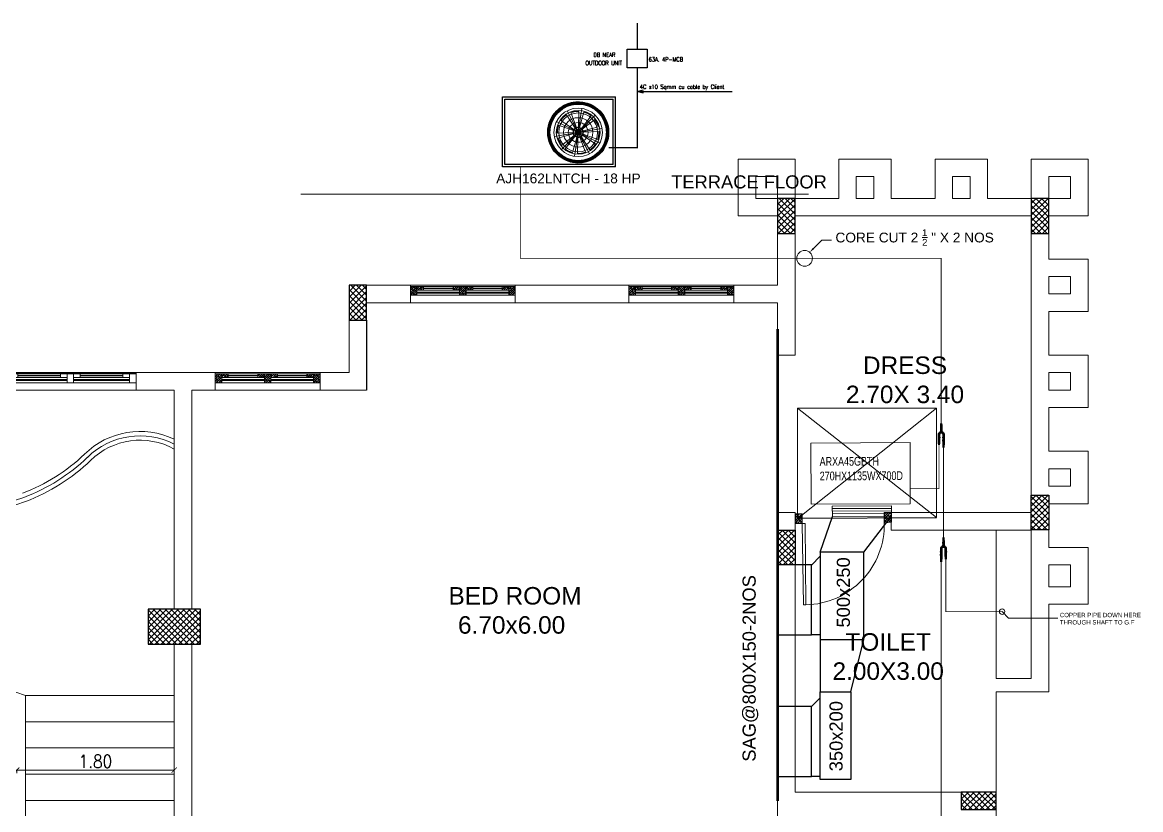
# Model space of a CAD drawing. Header units: centimetres. Extents: x -222850 to -5411, y 68875 to 74032.
# Drawn here: x -216209 to -214930, y 72383 to 73283 of the extents above; entities that cross this region are included whole.
import ezdxf

# ---------------------------------------------------------------- set-up
doc = ezdxf.new("R2010")
doc.units = ezdxf.units.CM
doc.header["$PDMODE"] = 34
for name, color, linetype in [('A TEXT FRAME', 253, 'Continuous'), ('AC', 6, 'Continuous'), ('AC1', 40, 'Continuous'), ('COLUMN', 6, 'Continuous'), ('General Details', 7, 'Continuous'), ('HAVC', 6, 'Continuous'), ('HVAC', 6, 'Continuous'), ('PDF_FRAME', 7, 'Continuous'), ('PDF_m thick', 7, 'Continuous'), ('t10', 7, 'Continuous'), ('VRF PIPING', 30, 'Continuous'), ('WALLL', 7, 'Continuous')]:
    doc.layers.add(name, color=color, linetype=linetype)
for name, color, linetype, lineweight in [('A_DIM', 150, 'Continuous', 9), ('FRAME', 31, 'Continuous', 25), ('hatchh', 251, 'Continuous', 9), ('LINE02', 8, 'Continuous', 0), ('m thick', 15, 'Continuous', 20), ('TXT BM NME', 102, 'Continuous', 13), ('wall face 1', 4, 'Continuous', 30), ('WINDOWSSS', 42, 'Continuous', 20)]:
    doc.layers.add(name, color=color, linetype=linetype, lineweight=lineweight)
doc.layers.add('PDF_DASH', color=7, linetype='Continuous', true_color=0x989898)
doc.layers.add('PDF_hatchh', color=7, linetype='Continuous', true_color=0x767676)
doc.styles.add('0672-x-Core Bldg A&B-Lvl-Typ$0$ROMANS', font='romans.shx', dxfattribs={"width": 0.85})
doc.styles.add('ARI', font='arial.ttf')
doc.styles.add('ARIEL', font='arial.ttf', dxfattribs={"height": 150})
doc.styles.add('BSL', font='romand.shx', dxfattribs={"width": 0.8})
doc.styles.add('Furn.', font='verdana.ttf')
doc.styles.add('MAPLE CM', font='swisscl.ttf', dxfattribs={"height": 20})
doc.styles.get("Standard").update_dxf_attribs({"font": 'arial.ttf'})
doc.dimstyles.new('A-AHAMED', dxfattribs={"dimscale": 50, "dimtxt": 0.3, "dimasz": 0.12, "dimexe": 0.015, "dimexo": 0.1, "dimgap": 0.05, "dimtad": 3, "dimlfac": 0.01, "dimrnd": 0.005, "dimzin": 1, "dimdsep": 46, "dimtxsty": '0672-x-Core Bldg A&B-Lvl-Typ$0$ROMANS', "dimblk": 'ARCHTICK', "dimcen": 0.5, "dimclrd": 8, "dimclre": 8, "dimclrt": 3, "dimadec": 0, "dimazin": 0, "dimtfac": 0.72, "dimtix": 1, "dimtofl": 0, "dimtmove": 1, "dimatfit": 3, "dimldrblk": 'DOTBLANK', "dimfxl": 1, "dimfxlon": 1, "dimtolj": 1, "dimtzin": 15, "dimlwd": 5, "dimlwe": 5, "dimarcsym": 0})
doc.dimstyles.new('Furn. Dim', dxfattribs={"dimtxt": 4, "dimasz": 2, "dimexe": 1, "dimexo": 1, "dimgap": 1, "dimtad": 0, "dimdec": 1, "dimzin": 0, "dimdsep": 46, "dimlunit": 4, "dimtxsty": 'Furn.', "dimblk": 'ARCHTICK', "dimcen": 0.09375, "dimdle": 1, "dimclrd": 252, "dimclre": 8, "dimclrt": 5, "dimadec": 4, "dimazin": 0, "dimtfac": 1, "dimtdec": 1, "dimtofl": 0, "dimtmove": 1, "dimatfit": 3, "dimldrblk": 'OPEN30', "dimfxl": 0.1875, "dimtolj": 1, "dimtzin": 0, "dimlwd": -1, "dimlwe": -1, "dimarcsym": 0})

# ---------------------------------------------------------------- blocks, each defined once
blk = doc.blocks.new('window 120')
at = {"layer": 'hatchh', "linetype": 'ByBlock', "lineweight": 5}
h = blk.add_hatch(dxfattribs=at)
h.set_pattern_fill('ANSI38', color=256, scale=0.15, angle=270, style=0)
h.set_pattern_definition([(315, (1141.550529, 856.235317), (0.01325825215, 0.01325825215), []), (45, (1141.550529, 856.235317), (0.01325825215, 0.03977475644), [0.046875, -0.028125])])
h.paths.add_polyline_path([(1149.778, 71.298), (1149.778, 71.398), (1149.703, 71.398), (1149.703, 71.358), (1149.703, 71.298)])
h.paths.add_polyline_path([(1149.703, 71.358), (1149.703, 71.398), (1149.628, 71.398), (1149.628, 71.358)])
h.paths.add_polyline_path([(1148.653, 71.298), (1148.653, 71.398), (1148.578, 71.398), (1148.578, 71.298)])
h.paths.add_polyline_path([(1148.728, 71.358), (1148.728, 71.398), (1148.653, 71.398), (1148.653, 71.358)])
h = blk.add_hatch(dxfattribs=at)
h.set_pattern_fill('ANSI38', color=256, scale=0.15, angle=270, style=0)
h.set_pattern_definition([(315, (1669.323571, 90.203803), (0.01325825215, 0.01325825215), []), (45, (1669.323571, 90.203803), (0.01325825215, 0.03977475644), [0.046875, -0.028125])])
h.paths.add_polyline_path([(1149.14, 71.358), (1149.14, 71.398), (1149.065, 71.398), (1149.065, 71.358)])
h = blk.add_hatch(dxfattribs=at)
h.set_pattern_fill('ANSI38', color=256, scale=0.15, angle=270, style=0)
h.set_pattern_definition([(315, (366.332547, 44.985551), (0.01325825215, 0.01325825215), []), (45, (366.332547, 44.985551), (0.01325825215, 0.03977475644), [0.046875, -0.028125])])
h.paths.add_polyline_path([(1149.215, 71.398), (1149.14, 71.398), (1149.14, 71.358), (1149.14, 71.298), (1149.215, 71.298)])
h = blk.add_hatch(dxfattribs=at)
h.set_pattern_fill('ANSI38', color=256, scale=0.15, angle=270, style=0)
h.set_pattern_definition([(315, (1669.804821, 90.203803), (0.01325825215, 0.01325825215), []), (45, (1669.804821, 90.203803), (0.01325825215, 0.03977475644), [0.046875, -0.028125])])
h.paths.add_polyline_path([(1149.29, 71.358), (1149.29, 71.398), (1149.215, 71.398), (1149.215, 71.358)])
at = {"layer": 'FRAME', "linetype": 'ByBlock', "lineweight": 5}
for points in [[(1148.578, 71.398), (1148.578, 71.298), (1148.653, 71.298), (1148.653, 71.398), (1148.578, 71.398)], [(1149.14, 71.398), (1149.14, 71.298), (1149.215, 71.298), (1149.215, 71.398), (1149.14, 71.398)], [(1149.703, 71.398), (1149.703, 71.298), (1149.778, 71.298), (1149.778, 71.398), (1149.703, 71.398)]]:
    blk.add_lwpolyline(points, dxfattribs=at)
for points in [[(1148.728, 71.358), (1148.653, 71.358), (1148.653, 71.398), (1148.728, 71.398)], [(1149.14, 71.358), (1149.065, 71.358), (1149.065, 71.398), (1149.14, 71.398)], [(1149.29, 71.358), (1149.215, 71.358), (1149.215, 71.398), (1149.29, 71.398)], [(1149.703, 71.358), (1149.628, 71.358), (1149.628, 71.398), (1149.703, 71.398)]]:
    blk.add_lwpolyline(points, close=True, dxfattribs=at)
at = {"layer": 'm thick', "linetype": 'ByBlock', "lineweight": 5, "ltscale": 2}
for p, q in [((1149.778, 71.413), (1148.578, 71.413)), ((1148.578, 71.413), (1148.578, 71.213)), ((1149.778, 71.413), (1149.778, 71.213)), ((1149.14, 71.298), (1148.653, 71.298)), ((1149.703, 71.298), (1149.215, 71.298)), ((1148.578, 71.213), (1149.778, 71.213))]:
    blk.add_line(p, q, dxfattribs=at)
at = {"layer": 'WINDOWSSS', "linetype": 'ByBlock', "lineweight": 5}
for p, q in [((1149.065, 71.398), (1148.728, 71.398)), ((1149.065, 71.38), (1148.728, 71.38)), ((1149.065, 71.375), (1148.728, 71.375)), ((1149.065, 71.358), (1148.728, 71.358)), ((1149.628, 71.398), (1149.29, 71.398)), ((1149.628, 71.38), (1149.29, 71.38)), ((1149.628, 71.375), (1149.29, 71.375)), ((1149.628, 71.358), (1149.29, 71.358)), ((1149.14, 71.334), (1148.653, 71.334)), ((1149.14, 71.322), (1148.653, 71.322)), ((1149.703, 71.334), (1149.215, 71.334)), ((1149.703, 71.322), (1149.215, 71.322))]:
    blk.add_line(p, q, dxfattribs=at)
blk = doc.blocks.new('_ArchTick')
at = {"color": 0, "linetype": 'ByBlock', "const_width": 0.15}
blk.add_lwpolyline([(-0.5, -0.5), (0.5, 0.5)], dxfattribs=at)
blk = doc.blocks.new('*D11')
at = {"layer": 'A TEXT FRAME', "color": 8, "linetype": 'ByBlock', "lineweight": 5, "transparency": 16777216}
for p, q in [((-216215.3, 72424.4), (-216215.3, 72428.5)), ((-216215.3, 72427.7), (-216035.2, 72427.7)), ((-216035.2, 72424.4), (-216035.2, 72428.5))]:
    blk.add_line(p, q, dxfattribs=at)
at = {"layer": 'Defpoints', "color": 0, "linetype": 'ByBlock', "transparency": 16777216}
for p in [(-216215.3, 72419.4), (-216035.2, 72427.7), (-216035.2, 72419.4)]:
    blk.add_point(p, dxfattribs=at)
at = {"layer": 'A TEXT FRAME', "color": 8, "linetype": 'ByBlock', "lineweight": 5, "transparency": 16777216, "xscale": 6, "yscale": 6, "zscale": 6, "rotation": 180}
blk.add_blockref('_ArchTick', (-216215.3, 72427.7), dxfattribs=at)
at = {"layer": 'A TEXT FRAME', "color": 8, "linetype": 'ByBlock', "lineweight": 5, "transparency": 16777216, "xscale": 6, "yscale": 6, "zscale": 6}
blk.add_blockref('_ArchTick', (-216035.2, 72427.7), dxfattribs=at)
at = {"layer": 'A TEXT FRAME', "color": 3, "linetype": 'ByBlock', "transparency": 16777216, "insert": (-216125.3, 72437.7), "char_height": 15, "attachment_point": 5, "style": '0672-x-Core Bldg A&B-Lvl-Typ$0$ROMANS'}
blk.add_mtext('\\A1;1.80', dxfattribs=at)
blk = doc.blocks.new('_DotBlank')
at = {"color": 0, "linetype": 'ByBlock', "lineweight": -2}
blk.add_line((-0.5, 0), (-1, 0), dxfattribs=at)
blk.add_circle((0, 0), 0.5, dxfattribs=at)
blk = doc.blocks.new('rgergt')
at = {"layer": 'FRAME', "linetype": 'ByBlock', "lineweight": 5}
for points in [[(407947.7, 110897.1), (407947.7, 110907.1), (407955.2, 110907.1), (407955.2, 110897.1), (407947.7, 110897.1)], [(408018.9, 110897.1), (408018.9, 110907.1), (408026.4, 110907.1), (408026.4, 110897.1), (408018.9, 110897.1)], [(408090.2, 110897.1), (408090.2, 110907.1), (408097.7, 110907.1), (408097.7, 110897.1), (408090.2, 110897.1)]]:
    blk.add_lwpolyline(points, dxfattribs=at)
for points in [[(407962.7, 110901.1), (407955.2, 110901.1), (407955.2, 110897.1), (407962.7, 110897.1)], [(408018.9, 110901.1), (408011.4, 110901.1), (408011.4, 110897.1), (408018.9, 110897.1)], [(408033.9, 110901.1), (408026.4, 110901.1), (408026.4, 110897.1), (408033.9, 110897.1)], [(408090.2, 110901.1), (408082.7, 110901.1), (408082.7, 110897.1), (408090.2, 110897.1)]]:
    blk.add_lwpolyline(points, close=True, dxfattribs=at)
at = {"layer": 'm thick', "linetype": 'ByBlock', "lineweight": 5, "ltscale": 2}
for p, q in [((407947.7, 110915.6), (408097.7, 110915.6)), ((407947.7, 110895.6), (407947.7, 110915.6)), ((408097.7, 110895.6), (408097.7, 110915.6)), ((408018.9, 110907.1), (407955.2, 110907.1)), ((408090.2, 110907.1), (408026.4, 110907.1)), ((408097.7, 110895.6), (407947.7, 110895.6))]:
    blk.add_line(p, q, dxfattribs=at)
at = {"layer": 'WINDOWSSS', "linetype": 'ByBlock', "lineweight": 5}
for p, q in [((408018.9, 110904.7), (407955.2, 110904.7)), ((408018.9, 110903.5), (407955.2, 110903.5)), ((408011.4, 110901.1), (407962.7, 110901.1)), ((408011.4, 110899.3), (407962.7, 110899.3)), ((408011.4, 110898.8), (407962.7, 110898.8)), ((408090.2, 110904.7), (408026.4, 110904.7)), ((408090.2, 110903.5), (408026.4, 110903.5)), ((408082.7, 110901.1), (408033.9, 110901.1)), ((408082.7, 110899.3), (408033.9, 110899.3)), ((408082.7, 110898.8), (408033.9, 110898.8)), ((408011.4, 110897.1), (407962.7, 110897.1)), ((408082.7, 110897.1), (408018.9, 110897.1))]:
    blk.add_line(p, q, dxfattribs=at)
blk = doc.blocks.new('R4E')
at = {"layer": 'PDF_DASH', "linetype": 'ByBlock', "lineweight": 0}
blk.add_arc((0.7, -83.4), 83.4, 358.6053, 88.6669, dxfattribs=at)
at = {"layer": 'PDF_FRAME', "color": 252, "linetype": 'ByBlock', "lineweight": 0, "true_color": 0x989898}
for points in [[(-1.3, -84.7), (-1.3, -94.7), (-8.6, -94.7), (-8.6, -84.7)], [(91.4, -86.1), (91.4, -96), (84.1, -96), (84.1, -85.4)]]:
    blk.add_lwpolyline(points, close=True, dxfattribs=at)
at = {"layer": 'PDF_hatchh', "linetype": 'ByBlock', "lineweight": 0}
for points in [[(-8.6, -84.7), (-1.3, -92.7)], [(-6, -87.4), (-8.6, -90), (-4, -94.7)], [(-8.6, -87.4), (-1.3, -94.7)], [(-7.3, -91.4), (-8.6, -92.7), (-6.6, -94.7)], [(-7.9, -86.7), (-6, -84.7), (-1.3, -90)], [(-3.3, -90), (-6.6, -93.3)], [(-2, -86.1), (-5.3, -89.4)], [(-4, -85.4), (-3.3, -84.7), (-1.3, -87.4)], [(-1.3, -90.7), (-2.6, -92)], [(-1.3, -88.1), (-1.3, -88.1)], [(84.1, -86.1), (91.4, -93.3)], [(86.7, -88.7), (84.1, -91.4), (88.1, -96)], [(84.1, -88.7), (90.7, -96)], [(85.4, -92.7), (84.1, -94), (85.4, -96)], [(86.7, -85.4), (84.7, -88.1)], [(86.1, -85.4), (91.4, -90.7)], [(89.4, -91.4), (86.1, -94.7)], [(90.7, -87.4), (87.4, -90.7)], [(88.7, -86.1), (91.4, -88.1)], [(89.4, -86.1), (88.7, -86.7)], [(91.4, -92), (90, -93.3)], [(-4.6, -94), (-5.3, -94.7)], [(-1.3, -93.3), (-2.6, -94.7)], [(88.1, -95.3), (87.4, -96)], [(91.4, -94.7), (90, -96)]]:
    blk.add_lwpolyline(points, dxfattribs=at)
at = {"layer": 'PDF_m thick', "linetype": 'ByBlock', "lineweight": 0}
blk.add_lwpolyline([(0, 0), (-1.3, -84.7), (2, -84.7), (2.6, 0)], close=True, dxfattribs=at)
blk = doc.blocks.new('3tr m')
at = {"layer": 'TXT BM NME', "color": 8, "linetype": 'ByBlock'}
for points in [[(159, -125.3), (159, 0), (0, 0), (0, -125.9)], [(0, 0), (159, -125.3)], [(0.5, -125.9), (159, 0)]]:
    blk.add_lwpolyline(points, dxfattribs=at)
blk = doc.blocks.new('3tr m n')
at = {"layer": 'A TEXT FRAME', "color": 8, "linetype": 'ByBlock'}
blk.add_lwpolyline([(-158.5, -0.6), (0, 0)], dxfattribs=at)
at = {"layer": 'TXT BM NME', "color": 8, "linetype": 'ByBlock'}
blk.add_blockref('3tr m', (-159, 125.3), dxfattribs=at)
blk = doc.blocks.new('A$C3244647B')
h = blk.add_hatch()
h.set_pattern_fill('ANSI31', color=42, scale=10, angle=-180)
h.set_pattern_definition([(225, (679284.0131, 356527.7619), (0.8838834765, -0.8838834765), [])])
edge = h.paths.add_edge_path()
edge.add_arc((-458, -6), 348, -180, 180)
edge = h.paths.add_edge_path(flags=17)
edge.add_arc((-458, -6), 324, -180, 180)
at = {"lineweight": 13}
h = blk.add_hatch(color=8, dxfattribs=at)
edge = h.paths.add_edge_path()
edge.add_arc((-458, -6), 35.6, -270, 90, ccw=False)
at = {"ltscale": 25}
blk.add_hatch(color=244, dxfattribs=at).paths.add_polyline_path([(-458, -15, -1), (-458, 2, -1)])
at = {"color": 42}
for p, q in [((-1322, -400), (-1322, 400)), ((-1322, 400), (-33, 400)), ((-33, -400), (-33, 400)), ((-1298, -375), (-1298, 375)), ((-1298, 375), (-58, 375)), ((-58, -375), (-58, 375)), ((-58, -375), (-1298, -375)), ((-33, -400), (-1322, -400))]:
    blk.add_line(p, q, dxfattribs=at)
at = {"color": 42, "lineweight": 9}
for p, q in [((-418, 268), (-499, -280)), ((-453, 29), (-418, 268)), ((-265, 191), (-652, -204)), ((-586, 239), (-330, -251)), ((-475, 25), (-586, 239)), ((-433, 19), (-265, 191)), ((-185, 40), (-731, -52)), ((-706, 117), (-211, -129)), ((-423, 0), (-185, 40)), ((-731, -52), (-467, -8)), ((-652, -204), (-483, -32)), ((-499, -280), (-464, -41)), ((-330, -251), (-442, -38))]:
    blk.add_line(p, q, dxfattribs=at)
at = {"color": 8, "lineweight": 13}
for p, q in [((-491, 43), (-592, 194)), ((-479, 49), (-541, 220)), ((-456, 53), (-449, 234)), ((-442, 51), (-393, 225)), ((-422, 40), (-310, 183)), ((-412, 30), (-269, 142)), ((-514, 14), (-684, 77)), ((-507, 27), (-658, 128)), ((-508, 10), (-515, 12)), ((-509, 9), (-515, 11)), ((-508, 11), (-514, 13)), ((-501, 24), (-507, 28)), ((-500, 25), (-506, 29)), ((-501, 25), (-506, 28)), ((-490, 36), (-494, 41)), ((-489, 36), (-493, 42)), ((-489, 37), (-492, 42)), ((-475, 44), (-477, 50)), ((-475, 44), (-477, 50)), ((-474, 44), (-476, 50)), ((-459, 46), (-459, 53)), ((-458, 46), (-458, 53)), ((-457, 46), (-457, 53)), ((-443, 44), (-441, 50)), ((-442, 44), (-440, 50)), ((-441, 44), (-439, 50)), ((-428, 37), (-424, 42)), ((-427, 36), (-424, 42)), ((-427, 36), (-423, 41)), ((-416, 25), (-411, 29)), ((-416, 25), (-411, 28)), ((-415, 24), (-410, 28)), ((-409, 11), (-402, 13)), ((-408, 10), (-402, 12)), ((-408, 9), (-402, 11)), ((-402, 10), (-227, 59)), ((-399, -4), (-218, 3)), ((-517, -8), (-699, -15)), ((-515, -22), (-690, -72)), ((-505, -43), (-648, -155)), ((-495, -53), (-607, -195)), ((-474, -63), (-524, -238)), ((-511, -5), (-517, -5)), ((-511, -6), (-517, -6)), ((-511, -7), (-517, -7)), ((-509, -22), (-515, -24)), ((-508, -23), (-515, -24)), ((-508, -23), (-514, -25)), ((-501, -36), (-507, -40)), ((-501, -37), (-506, -41)), ((-500, -38), (-506, -42)), ((-490, -48), (-494, -53)), ((-489, -49), (-493, -54)), ((-489, -49), (-492, -55)), ((-475, -56), (-477, -62)), ((-475, -56), (-477, -62)), ((-474, -57), (-476, -63)), ((-461, -65), (-467, -247)), ((-459, -59), (-459, -65)), ((-458, -59), (-458, -65)), ((-457, -59), (-457, -65)), ((-443, -57), (-441, -63)), ((-442, -56), (-440, -62)), ((-441, -56), (-439, -62)), ((-438, -62), (-375, -232)), ((-428, -49), (-424, -55)), ((-427, -48), (-423, -53)), ((-427, -49), (-424, -54)), ((-425, -55), (-324, -206)), ((-416, -37), (-411, -41)), ((-416, -38), (-411, -42)), ((-415, -36), (-410, -40)), ((-409, -23), (-402, -25)), ((-409, -39), (-258, -140)), ((-408, -22), (-402, -24)), ((-408, -23), (-402, -24)), ((-406, -5), (-399, -5)), ((-406, -6), (-399, -6)), ((-406, -7), (-399, -7)), ((-403, -27), (-232, -89))]:
    blk.add_line(p, q, dxfattribs=at)
at = {"color": 42}
for radius in [348, 324]:
    blk.add_circle((-458, -6), radius, dxfattribs=at)
at = {"color": 42, "lineweight": 9}
for radius in [277, 250, 222, 168, 113, 35.6]:
    blk.add_circle((-458, -6), radius, dxfattribs=at)
at = {"color": 8, "lineweight": 13}
blk.add_circle((-458, -6), 52.7, dxfattribs=at)
at = {"color": 8}
for centre, start, end in [((-457, -8), 123.8514, 145.9422), ((-458, -9), 87.8514, 109.9422), ((-460, -8), 51.8514, 73.9422), ((-461, -7), 15.8514, 37.9422), ((-456, -7), 159.8514, 181.9422), ((-461, -5), 339.8514, 1.9422), ((-456, -5), 195.8514, 217.9422), ((-457, -4), 231.8514, 253.9422), ((-458, -4), 267.8514, 289.9422), ((-460, -4), 303.8514, 325.9422)]:
    blk.add_arc(centre, 243, start, end, dxfattribs=at)
at = {"color": 8, "lineweight": 13}
for start, end in [(159.8401, 182.1599), (123.8401, 146.1599), (141.8401, 146.1599), (123.8401, 128.1599), (87.8401, 110.1599), (105.8401, 110.1599), (87.8401, 92.1599), (69.8401, 74.1599), (51.8401, 74.1599), (51.8401, 56.1599), (33.8401, 38.1599), (15.8401, 38.1599), (15.8401, 20.1599), (195.8401, 200.1599), (195.8401, 218.1599), (213.8401, 218.1599), (231.8401, 236.1599), (231.8401, 254.1599), (249.8401, 254.1599), (267.8401, 290.1599), (267.8401, 272.1599), (285.8401, 290.1599), (303.8401, 326.1599), (303.8401, 308.1599), (321.8401, 326.1599), (339.8401, 2.1599), (339.8401, 344.1599), (357.8401, 2.1599)]:
    blk.add_arc((-458, -6), 59.1, start, end, dxfattribs=at)
blk = doc.blocks.new('A$C72F541FB')
at = {"layer": 'AC', "color": 7, "style": 'BSL', "width": 0.8}
blk.add_text('4C x10 Sqmm cu cable by Client', height=42.52, dxfattribs=at).set_placement((-631, 144))
blk = doc.blocks.new('45')
at = {"color": 42}
for p, q in [((5375.299, -1589.861), (5375.333, -1589.861)), ((5375.299, -1589.861), (5375.333, -1589.861)), ((5375.299, -1589.876), (5375.333, -1589.876)), ((5375.333, -1589.861), (5375.337, -1589.86)), ((5375.333, -1589.876), (5375.333, -1589.861)), ((5375.337, -1589.878), (5375.333, -1589.876)), ((5375.337, -1589.86), (5375.348, -1589.86)), ((5375.337, -1589.878), (5375.337, -1589.86)), ((5375.348, -1589.878), (5375.348, -1589.86)), ((5375.348, -1589.861), (5375.375, -1589.861)), ((5375.348, -1589.861), (5375.375, -1589.861)), ((5375.348, -1589.876), (5375.375, -1589.876)), ((5375.375, -1589.86), (5375.394, -1589.86)), ((5375.375, -1589.878), (5375.375, -1589.86)), ((5375.375, -1589.876), (5375.375, -1589.861)), ((5375.394, -1589.878), (5375.394, -1589.86)), ((5375.394, -1589.86), (5375.398, -1589.861)), ((5375.398, -1589.876), (5375.394, -1589.878)), ((5375.398, -1589.861), (5375.421, -1589.861)), ((5375.398, -1589.861), (5375.421, -1589.861)), ((5375.398, -1589.876), (5375.398, -1589.861)), ((5375.398, -1589.876), (5375.421, -1589.876)), ((5375.421, -1589.876), (5375.421, -1589.861)), ((5375.425, -1589.862), (5375.421, -1589.861)), ((5375.421, -1589.876), (5375.425, -1589.875)), ((5375.425, -1589.862), (5375.447, -1589.862)), ((5375.425, -1589.875), (5375.425, -1589.862)), ((5375.425, -1589.875), (5375.447, -1589.875)), ((5375.447, -1589.875), (5375.447, -1589.862)), ((5375.451, -1589.863), (5375.447, -1589.862)), ((5375.447, -1589.875), (5375.451, -1589.874)), ((5375.451, -1589.863), (5375.468, -1589.863)), ((5375.451, -1589.874), (5375.451, -1589.863)), ((5375.451, -1589.874), (5375.468, -1589.874)), ((5375.468, -1589.874), (5375.468, -1589.863)), ((5375.472, -1589.865), (5375.468, -1589.863)), ((5375.468, -1589.874), (5375.472, -1589.872)), ((5375.472, -1589.865), (5375.485, -1589.865)), ((5375.472, -1589.872), (5375.472, -1589.865)), ((5375.472, -1589.872), (5375.472, -1589.865)), ((5375.472, -1589.872), (5375.485, -1589.872)), ((5375.485, -1589.872), (5375.485, -1589.865)), ((5375.152, -1589.896), (5375.139, -1589.896)), ((5375.139, -1589.896), (5375.139, -1589.906)), ((5375.152, -1589.906), (5375.139, -1589.906)), ((5375.157, -1589.895), (5375.152, -1589.896)), ((5375.152, -1589.896), (5375.152, -1589.906)), ((5375.152, -1589.906), (5375.157, -1589.908)), ((5375.175, -1589.895), (5375.157, -1589.895)), ((5375.157, -1589.895), (5375.157, -1589.908)), ((5375.175, -1589.908), (5375.157, -1589.908)), ((5375.179, -1589.894), (5375.175, -1589.895)), ((5375.175, -1589.895), (5375.175, -1589.908)), ((5375.175, -1589.908), (5375.179, -1589.909)), ((5375.198, -1589.894), (5375.179, -1589.894)), ((5375.179, -1589.894), (5375.179, -1589.909)), ((5375.198, -1589.909), (5375.179, -1589.909)), ((5375.198, -1589.909), (5375.179, -1589.909)), ((5375.198, -1589.894), (5375.202, -1589.892)), ((5375.198, -1589.894), (5375.198, -1589.909)), ((5375.198, -1589.894), (5375.198, -1589.909)), ((5375.202, -1589.91), (5375.198, -1589.909)), ((5375.223, -1589.892), (5375.202, -1589.892)), ((5375.202, -1589.892), (5375.202, -1589.91)), ((5375.223, -1589.91), (5375.202, -1589.91)), ((5375.223, -1589.91), (5375.223, -1589.892)), ((5375.223, -1589.894), (5375.241, -1589.894)), ((5375.223, -1589.894), (5375.241, -1589.894)), ((5375.223, -1589.909), (5375.241, -1589.909)), ((5375.241, -1589.892), (5375.259, -1589.892)), ((5375.241, -1589.91), (5375.241, -1589.892)), ((5375.241, -1589.91), (5375.26, -1589.91)), ((5375.273, -1589.9), (5375.259, -1589.892)), ((5375.26, -1589.91), (5375.273, -1589.902)), ((5375.333, -1589.926), (5375.299, -1589.926)), ((5375.333, -1589.941), (5375.299, -1589.941)), ((5375.333, -1589.926), (5375.337, -1589.924)), ((5375.333, -1589.941), (5375.333, -1589.926)), ((5375.337, -1589.943), (5375.333, -1589.941)), ((5375.337, -1589.878), (5375.348, -1589.878)), ((5375.337, -1589.924), (5375.348, -1589.924)), ((5375.337, -1589.943), (5375.337, -1589.924)), ((5375.337, -1589.943), (5375.348, -1589.943)), ((5375.348, -1589.943), (5375.348, -1589.924)), ((5375.348, -1589.941), (5375.348, -1589.926)), ((5375.348, -1589.926), (5375.384, -1589.926)), ((5375.348, -1589.941), (5375.384, -1589.941)), ((5375.375, -1589.878), (5375.394, -1589.878)), ((5375.384, -1589.941), (5375.384, -1589.926)), ((5375.388, -1589.927), (5375.384, -1589.926)), ((5375.384, -1589.941), (5375.388, -1589.94)), ((5375.388, -1589.927), (5375.41, -1589.927)), ((5375.388, -1589.94), (5375.388, -1589.927)), ((5375.388, -1589.94), (5375.41, -1589.94)), ((5375.41, -1589.94), (5375.41, -1589.927)), ((5375.414, -1589.928), (5375.41, -1589.927)), ((5375.41, -1589.94), (5375.414, -1589.939)), ((5375.414, -1589.928), (5375.43, -1589.928)), ((5375.414, -1589.939), (5375.414, -1589.928)), ((5375.414, -1589.939), (5375.43, -1589.939)), ((5375.43, -1589.939), (5375.43, -1589.928)), ((5375.434, -1589.93), (5375.43, -1589.928)), ((5375.43, -1589.939), (5375.434, -1589.937)), ((5375.434, -1589.93), (5375.447, -1589.93)), ((5375.434, -1589.937), (5375.434, -1589.93)), ((5375.434, -1589.937), (5375.434, -1589.93)), ((5375.434, -1589.937), (5375.447, -1589.937)), ((5375.447, -1589.937), (5375.447, -1589.93))]:
    blk.add_line(p, q, dxfattribs=at)
for centre, radius, start, end in [((5375.299, -1589.901), 0.0402, 90, 167.3561), ((5375.299, -1589.901), 0.0247, 90, 270), ((5375.299, -1589.901), 0.0402, 193.2836, 270), ((5375.272, -1589.901), 0.00162, 302.7005, 58.7276)]:
    blk.add_arc(centre, radius, start, end, dxfattribs=at)
blk = doc.blocks.new('A$C49C76B04')
at = {"layer": 'wall face 1', "color": 7, "xscale": 100, "yscale": 100, "zscale": 100, "rotation": 180}
blk.add_blockref('45', (537529.9, -158986.1), dxfattribs=at)
blk = doc.blocks.new('A$C22C16DCF')
at = {"layer": 't10', "color": 30, "true_color": 0xf26722, "rotation": 90}
blk.add_blockref('A$C49C76B04', (7.8, 11.3), dxfattribs=at)
blk = doc.blocks.new('A$C2F3818EF')
at = {"layer": 'HVAC', "color": 30, "true_color": 0xf26722}
blk.add_blockref('A$C22C16DCF', (-7.8, -9.6), dxfattribs=at)
blk = doc.blocks.new('A$C2E9877FA')
at = {"layer": 'HAVC', "color": 30, "ltscale": 100, "true_color": 0xf26722, "xscale": 10, "yscale": 10, "zscale": 10, "rotation": 269.9999999999999}
blk.add_blockref('A$C2F3818EF', (-42, -72), dxfattribs=at)

msp = doc.modelspace()

# ---------------------------------------------------------------- hatches: boundary and pattern name
at = {"layer": 'COLUMN'}
h = msp.add_hatch(dxfattribs=at)
h.set_pattern_fill('ANSI37', color=2, scale=1.5, angle=180)
h.set_pattern_definition([(225, (-451809.9957, 91988.163), (3.36759605, -3.36759605), []), (315, (-451809.9957, 91988.163), (3.36759605, 3.36759605), [])])
h.paths.add_polyline_path([(-215325.177, 73081.742), (-215345.177, 73081.742), (-215345.177, 73041.742), (-215325.177, 73041.742)])
h = msp.add_hatch(dxfattribs=at)
h.set_pattern_fill('ANSI37', color=2, scale=1.5)
h.set_pattern_definition([(45, (21429.6426, 54135.322), (-3.36759605, 3.36759605), []), (135, (21429.6426, 54135.322), (-3.36759605, -3.36759605), [])])
h.paths.add_polyline_path([(-215055.177, 73041.742), (-215035.177, 73041.742), (-215035.177, 73081.742), (-215055.177, 73081.742)])
h = msp.add_hatch(dxfattribs=at)
h.set_pattern_fill('ANSI37', color=2, scale=1.5, angle=180)
h.set_pattern_definition([(225, (-452299.9957, 91888.8134), (3.36759605, -3.36759605), []), (315, (-452299.9957, 91888.8134), (3.36759605, 3.36759605), [])])
h.paths.add_polyline_path([(-215815.177, 72982.393), (-215835.177, 72982.393), (-215835.177, 72942.393), (-215815.177, 72942.393)])
h = msp.add_hatch(dxfattribs=at)
h.set_pattern_fill('ANSI37', color=2, scale=1.5)
h.set_pattern_definition([(45, (21429.637, 53795.9724), (-3.36759605, 3.36759605), []), (135, (21429.637, 53795.9724), (-3.36759605, -3.36759605), [])])
h.paths.add_polyline_path([(-215055.182, 72702.393), (-215035.182, 72702.393), (-215035.182, 72742.393), (-215055.182, 72742.393)])
h = msp.add_hatch(dxfattribs=at)
h.set_pattern_fill('ANSI37', color=2, scale=1.5)
h.set_pattern_definition([(45, (21139.6426, 53755.9696), (-3.36759605, 3.36759605), []), (135, (21139.6426, 53755.9696), (-3.36759605, -3.36759605), [])])
h.paths.add_polyline_path([(-215345.177, 72662.39), (-215325.177, 72662.39), (-215325.177, 72702.39), (-215345.177, 72702.39)])
h = msp.add_hatch(dxfattribs=at)
h.set_pattern_fill('ANSI37', color=2, scale=1.5, angle=90)
h.set_pattern_definition([(135, (-197108.7313, 309066.5587), (-3.36759605, -3.36759605), []), (225, (-197108.7313, 309066.5587), (3.36759605, -3.36759605), [])])
h.paths.add_polyline_path([(-216005.166, 72571.739), (-216005.166, 72611.739), (-216065.166, 72611.739), (-216065.166, 72571.739)])
h = msp.add_hatch(dxfattribs=at)
h.set_pattern_fill('ANSI37', color=2, scale=1.5, angle=90)
h.set_pattern_definition([(135, (-196188.756, 308867.332), (-3.36759605, -3.36759605), []), (225, (-196188.756, 308867.332), (3.36759605, -3.36759605), [])])
h.paths.add_polyline_path([(-215095.177, 72382.513), (-215095.177, 72402.513), (-215135.177, 72402.513), (-215135.177, 72382.513)])

# ---------------------------------------------------------------- linework, layer by layer
at = {"layer": 'A TEXT FRAME', "color": 4, "linetype": 'ByBlock', "lineweight": 5}
for p, q in [((-215325.194, 73126.728), (-215325.194, 73081.728)), ((-215275.194, 73126.728), (-215275.194, 73081.728)), ((-215215.194, 73081.728), (-215215.194, 73126.728)), ((-215165.194, 73081.728), (-215165.194, 73126.728)), ((-215105.194, 73081.728), (-215105.194, 73126.728)), ((-215055.194, 73081.728), (-215055.194, 73126.728)), ((-214990.194, 73126.728), (-215055.194, 73126.728)), ((-214990.194, 73061.728), (-214990.194, 73126.728)), ((-215345.194, 73081.728), (-215345.194, 73106.728)), ((-215035.194, 73106.728), (-215035.194, 73081.728)), ((-215370.194, 73081.728), (-215345.194, 73081.728)), ((-215325.194, 73081.728), (-215275.194, 73081.728)), ((-215255.194, 73081.728), (-215235.194, 73081.728)), ((-215215.194, 73081.728), (-215165.194, 73081.728)), ((-215145.194, 73081.728), (-215125.194, 73081.728)), ((-215105.194, 73081.728), (-215055.194, 73081.728)), ((-215035.194, 73081.728), (-215010.194, 73081.728)), ((-215345.194, 73061.728), (-215390.194, 73061.728)), ((-215345.194, 72982.379), (-215345.194, 73061.728)), ((-215325.194, 73061.728), (-215325.194, 72902.379)), ((-215055.194, 73061.728), (-215325.194, 73061.728)), ((-215055.194, 72722.379), (-215055.194, 73061.728)), ((-215035.194, 73061.728), (-215035.194, 73012.379)), ((-214990.194, 73061.728), (-215035.194, 73061.728)), ((-214990.194, 73012.379), (-215035.194, 73012.379)), ((-214990.194, 72952.379), (-214990.194, 73012.379)), ((-215835.194, 72982.379), (-215345.194, 72982.379)), ((-215835.194, 72882.379), (-215835.194, 72982.379)), ((-215035.194, 72992.379), (-215035.194, 72972.379)), ((-215010.194, 72992.379), (-215035.194, 72992.379)), ((-215010.194, 72972.379), (-215010.194, 72992.379)), ((-215010.194, 72972.379), (-215035.194, 72972.379)), ((-215345.194, 72962.379), (-215815.194, 72962.379)), ((-215345.194, 72902.379), (-215345.194, 72962.379)), ((-215035.194, 72952.379), (-215035.194, 72902.379)), ((-214990.194, 72952.379), (-215035.194, 72952.379)), ((-215325.194, 72902.379), (-215345.194, 72902.379)), ((-214990.194, 72902.379), (-215035.194, 72902.379)), ((-214990.194, 72842.379), (-214990.194, 72902.379)), ((-216605.282, 72882.379), (-215835.194, 72882.379)), ((-215035.194, 72882.379), (-215035.194, 72862.379)), ((-215010.194, 72882.379), (-215035.194, 72882.379)), ((-215010.194, 72862.379), (-215010.194, 72882.379)), ((-216035.194, 72862.379), (-216325.793, 72862.379)), ((-216035.194, 72611.739), (-216035.194, 72862.379)), ((-215815.177, 72862.379), (-216015.194, 72862.379)), ((-216015.194, 72862.379), (-216015.194, 72611.739)), ((-215010.194, 72862.379), (-215035.194, 72862.379)), ((-215035.194, 72842.379), (-215035.194, 72792.379)), ((-214990.194, 72842.379), (-215035.194, 72842.379)), ((-214990.194, 72792.379), (-215035.194, 72792.379)), ((-214990.194, 72732.379), (-214990.194, 72792.379)), ((-215035.194, 72772.379), (-215035.194, 72752.379)), ((-215010.194, 72772.379), (-215035.194, 72772.379)), ((-215010.194, 72752.379), (-215010.194, 72772.379)), ((-215010.194, 72752.379), (-215035.194, 72752.379)), ((-215035.194, 72732.379), (-215035.194, 72682.379)), ((-214990.194, 72732.379), (-215035.194, 72732.379)), ((-215345.194, 72362.379), (-215345.194, 72722.379)), ((-215325.194, 72722.379), (-215345.194, 72722.379)), ((-215325.194, 72722.379), (-215325.194, 72402.499)), ((-215215.194, 72702.379), (-215215.194, 72722.379)), ((-215215.194, 72722.379), (-215055.194, 72722.379)), ((-215095.194, 72702.379), (-215215.194, 72702.379)), ((-215095.194, 72702.379), (-215055.194, 72702.379)), ((-215095.194, 72532.379), (-215095.194, 72702.379)), ((-215055.194, 72702.379), (-215055.194, 72617.379)), ((-214990.194, 72682.379), (-215035.194, 72682.379)), ((-214990.194, 72617.379), (-214990.194, 72682.379)), ((-215010.194, 72662.379), (-215035.194, 72662.379)), ((-215035.194, 72662.379), (-215035.194, 72637.379)), ((-215010.194, 72637.379), (-215010.194, 72662.379)), ((-215035.194, 72637.379), (-215010.194, 72637.379)), ((-215035.194, 72617.379), (-214990.194, 72617.379)), ((-216035.194, 72372.679), (-216035.194, 72571.739)), ((-216015.194, 72572.312), (-216015.194, 72372.679)), ((-215095.194, 71547.259), (-215095.194, 72517.379)), ((-215325.194, 72402.499), (-215115.194, 72402.499))]:
    msp.add_line(p, q, dxfattribs=at)
at = {"layer": 'A TEXT FRAME', "color": 4, "linetype": 'ByBlock'}
msp.add_line((-215815.177, 72942.393), (-215815.177, 72862.379), dxfattribs=at)
at = {"layer": 'A TEXT FRAME', "color": 4, "linetype": 'ByBlock', "lineweight": 5}
for points in [[(-215325.194, 73126.728), (-215390.194, 73126.728), (-215390.194, 73061.728)], [(-215215.194, 73126.728), (-215275.194, 73126.728)], [(-215105.194, 73126.728), (-215165.194, 73126.728)], [(-215345.194, 73106.728), (-215370.194, 73106.728), (-215370.194, 73081.728)], [(-215235.194, 73081.728), (-215235.194, 73106.728), (-215255.194, 73106.728), (-215255.194, 73081.728)], [(-215125.194, 73081.728), (-215125.194, 73106.728), (-215145.194, 73106.728), (-215145.194, 73081.728)], [(-215010.194, 73081.728), (-215010.194, 73106.728), (-215035.194, 73106.728)], [(-215095.194, 72517.379), (-215035.194, 72517.379), (-215035.194, 72617.379)], [(-215095.194, 72532.379), (-215055.194, 72532.379), (-215055.194, 72617.379), (-215055.194, 72617.379)]]:
    msp.add_lwpolyline(points, dxfattribs=at)
at = {"layer": 'A TEXT FRAME', "color": 6, "linetype": 'ByBlock'}
for points in [[(-215325.177, 73081.742), (-215345.177, 73081.742), (-215345.177, 73041.742), (-215325.177, 73041.742)], [(-215055.177, 73041.742), (-215035.177, 73041.742), (-215035.177, 73081.742), (-215055.177, 73081.742)], [(-215815.177, 72982.393), (-215835.177, 72982.393), (-215835.177, 72942.393), (-215815.177, 72942.393)], [(-215035.182, 72702.393), (-215055.182, 72702.393), (-215055.182, 72742.393), (-215035.182, 72742.393)], [(-215325.177, 72662.39), (-215345.177, 72662.39), (-215345.177, 72702.39), (-215325.177, 72702.39)], [(-216005.152, 72571.739), (-216005.152, 72611.739), (-216065.152, 72611.739), (-216065.152, 72571.739)], [(-215095.177, 72382.513), (-215095.177, 72402.513), (-215135.177, 72402.513), (-215135.177, 72382.513)]]:
    msp.add_lwpolyline(points, close=True, dxfattribs=at)
at = {"layer": 'A TEXT FRAME', "color": 2, "linetype": 'ByBlock', "const_width": 3}
msp.add_lwpolyline([(-215345.194, 72392.39), (-215345.194, 72932.379)], dxfattribs=at)
at = {"layer": 'A TEXT FRAME', "color": 3, "linetype": 'ByBlock'}
for points in [[(-215296.458, 72677.137), (-215282.618, 72718.003)], [(-215246.458, 72677.137), (-215215.203, 72718.008)], [(-215246.458, 72677.137), (-215296.458, 72677.137), (-215296.458, 72577.137), (-215246.458, 72577.137), (-215246.458, 72677.137)], [(-215306.315, 72662.39), (-215345.227, 72662.39), (-215345.227, 72582.39), (-215306.315, 72582.39)], [(-215296.315, 72582.33), (-215306.315, 72582.33), (-215306.315, 72662.33), (-215296.458, 72672.33)], [(-215296.458, 72577.137), (-215296.458, 72517.137), (-215261.458, 72517.137), (-215246.458, 72577.137)], [(-215296.315, 72420.408), (-215306.315, 72420.408), (-215306.315, 72500.408), (-215296.458, 72510.408)], [(-215261.458, 72517.137), (-215261.458, 72417.137), (-215296.458, 72417.137), (-215296.458, 72517.137)], [(-215306.315, 72500.468), (-215345.227, 72500.468), (-215345.227, 72420.468), (-215306.315, 72420.468)]]:
    msp.add_lwpolyline(points, dxfattribs=at)
at = {"layer": 'AC', "color": 7, "ltscale": 20, "const_width": 1.483}
for points in [[(-215505.776, 73282.344), (-215505.776, 73282.344), (-215505.776, 73282.344), (-215505.776, 73252.544)], [(-215505.679, 73231.191), (-215505.679, 73139.576), (-215538.43, 73139.576)]]:
    msp.add_lwpolyline(points, dxfattribs=at)
at = {"layer": 'AC', "color": 7}
msp.add_lwpolyline([(-215517.089, 73252.544), (-215494.463, 73252.544), (-215494.463, 73231.191), (-215517.089, 73231.191)], close=True, dxfattribs=at)
at = {"layer": 'LINE02', "color": 1}
msp.add_lwpolyline([(-215307.288, 72801.891), (-215193.79, 72802.46), (-215193.439, 72732.461), (-215306.937, 72731.892), (-215307.288, 72801.891)], dxfattribs=at)
at = {"layer": 'LINE02', "color": 3}
for points in [[(-215282.618, 72718.003), (-215282.676, 72729.724), (-215215.134, 72730.062), (-215215.075, 72718.341)], [(-215282.662, 72726.794), (-215215.119, 72727.133)], [(-215282.647, 72723.863), (-215215.104, 72724.202)], [(-215282.632, 72720.866), (-215215.089, 72721.204)], [(-215282.618, 72718.003), (-215215.075, 72718.341)]]:
    msp.add_lwpolyline(points, dxfattribs=at)
at = {"layer": 'm thick'}
for p, q in [((-216205.322, 72513.025), (-216035.29, 72513.025)), ((-216205.322, 72483.025), (-216035.29, 72483.025)), ((-216205.322, 72453.025), (-216035.29, 72453.025)), ((-216205.322, 72423.025), (-216035.29, 72423.025)), ((-216205.322, 72393.025), (-216035.29, 72393.025))]:
    msp.add_line(p, q, dxfattribs=at)
for centre, radius, start, end in [((-216074.27, 72724.363), 85.73, 62.882935, 134.497815), ((-216282.911, 72940.75), 214.866, 290.66431, 313.756911), ((-216390.971, 73273.99), 565.039, 252.189843, 288.98864)]:
    msp.add_arc(centre, radius, start, end, dxfattribs=at)
at = {"layer": 'TXT BM NME', "color": 252, "linetype": 'ByBlock', "true_color": 0x939598}
msp.add_line((-215890.377, 73086.624), (-215309.91, 73086.624), dxfattribs=at)
at = {"layer": 'TXT BM NME', "color": 3, "linetype": 'ByBlock', "const_width": 1}
for points in [[(-215639.424, 73117.852), (-215639.424, 73013.156), (-215314.329, 73013.156)], [(-215347.554, 73013.156), (-215158.085, 73013.156), (-215158.085, 72824.42)], [(-215160.663, 72799.713), (-215160.663, 72749.713), (-215193.525, 72749.713)], [(-215155.458, 72738.386), (-215155.458, 72796.704)], [(-215155.458, 72693.701), (-215155.458, 72738.386)], [(-215158.071, 72034.789), (-215158.071, 72418.239), (-215158.071, 72665.993)], [(-215152.88, 72668.994), (-215152.88, 72608.994), (-215110.53, 72608.994)], [(-215110.53, 72608.994), (-215088.505, 72608.994)]]:
    msp.add_lwpolyline(points, dxfattribs=at)
at = {"layer": 'TXT BM NME', "color": 1, "linetype": 'ByBlock'}
for points in [[(-215304.362, 73024.3), (-215294.82, 73033.842), (-215283.502, 73033.842)], [(-215088.505, 72608.994), (-215081.207, 72601.695), (-215024.593, 72601.695)]]:
    msp.add_lwpolyline(points, dxfattribs=at)
at = {"layer": 'TXT BM NME', "color": 41, "linetype": 'ByBlock', "true_color": 0xf4ee51}
msp.add_circle((-215314.329, 73013.156), 8.966, dxfattribs=at)
at = {"layer": 'TXT BM NME', "color": 3, "linetype": 'ByBlock'}
msp.add_circle((-215088.505, 72608.994), 3.096, dxfattribs=at)
at = {"layer": 'TXT BM NME', "color": 1, "linetype": 'ByBlock'}
msp.add_solid([(-215303.655, 73023.593), (-215308.605, 73020.057), (-215305.069, 73025.007)], dxfattribs=at)
at = {"layer": 'WALLL', "linetype": 'ByBlock', "lineweight": 5}
msp.add_line((-216205.322, 72333.025), (-216205.322, 72513.025), dxfattribs=at)
for centre, radius, start, end in [((-216074.27, 72724.363), 90.73, 64.488588, 134.497815), ((-216074.27, 72724.363), 80.73, 61.050358, 134.497815), ((-216282.911, 72940.75), 209.866, 290.66431, 313.756911), ((-216282.911, 72940.75), 219.866, 290.66431, 313.756911), ((-216390.971, 73273.99), 570.039, 251.939743, 289.006677), ((-216390.971, 71974.065), 570.039, 70.993323, 108.510977)]:
    msp.add_arc(centre, radius, start, end, dxfattribs=at)

# ---------------------------------------------------------------- block references
at = {"layer": 'A TEXT FRAME', "color": 244, "linetype": 'ByBlock', "true_color": 0x991b1e, "xscale": -1.100245979493853, "yscale": 1.100245979493853, "zscale": 1.100245979493853, "rotation": 180}
msp.add_blockref('R4E', (-215315.724, 72616.759), dxfattribs=at)
at = {"layer": 'General Details', "color": 0, "lineweight": -2, "xscale": -1, "rotation": 180}
msp.add_blockref('rgergt', (-624176.632, 183777.956), dxfattribs=at)
at = {"layer": 'HVAC', "xscale": 0.09999999999999999, "yscale": 0.09999999999999999, "zscale": 0.09999999999999999}
msp.add_blockref('A$C3244647B', (-215527.461, 73157.852), dxfattribs=at)
at = {"layer": 'TXT BM NME', "color": 8, "linetype": 'ByBlock'}
msp.add_blockref('3tr m n', (-215163.338, 72716.58), dxfattribs=at)
at = {"layer": 'TXT BM NME', "color": 30, "linetype": 'ByBlock', "true_color": 0xf26722, "yscale": 0.08000000000000002, "zscale": 0.08000000000000002}
for p, xscale, rotation in [((-215160.587, 72813.599), 0.08000000000000002, 90), ((-215152.955, 72682.88), -0.08000000000000002, 270)]:
    msp.add_blockref('A$C2E9877FA', p, dxfattribs=dict(at, xscale=xscale, rotation=rotation))
at = {"layer": 'VRF PIPING', "color": 1, "ltscale": 1000, "xscale": 0.112, "yscale": 0.112, "zscale": 0.112}
msp.add_blockref('A$C72F541FB', (-215432.115, 73190.894), dxfattribs=at)
at = {"layer": 'wall face 1', "color": 60, "linetype": 'ByBlock', "lineweight": -2, "xscale": -100.0000000442378, "yscale": 100.0000000442378, "zscale": 100.0000000442378}
for p in [(-100787.394, 65841.086), (-100537.394, 65841.086), (-101010.599, 65741.086)]:
    msp.add_blockref('window 120', p, dxfattribs=at)

# ---------------------------------------------------------------- texts
at = {"lineweight": 5, "char_height": 20, "width": 392.50181, "attachment_point": 3, "style": 'ARI'}
for s, insert in [('\\pxqc;DRESS\\P2.70X 3.40', (-215003.286, 72900.87)), ('\\pxqc; BED ROOM\\P6.70x6.00', (-215453.138, 72637.132)), ('\\pxqc;TOILET^J2.00X3.00', (-215022.528, 72584.33))]:
    msp.add_mtext(s, dxfattribs=dict(at, insert=insert))
at = {"layer": 'A TEXT FRAME', "color": 8, "linetype": 'ByBlock', "insert": (-215288.869, 73108.094), "char_height": 15, "attachment_point": 3}
msp.add_mtext('TERRACE FLOOR', dxfattribs=at)
at = {"layer": 'A TEXT FRAME', "color": 3, "linetype": 'ByBlock', "char_height": 15, "attachment_point": 9, "rotation": 90}
for s, insert in [('500x250', (-215262.327, 72671.221)), ('350x200', (-215270.642, 72506.76))]:
    msp.add_mtext(s, dxfattribs=dict(at, insert=insert))
at = {"layer": 'A TEXT FRAME', "color": 6, "linetype": 'ByBlock', "insert": (-215385.279, 72437.333), "char_height": 15, "attachment_point": 1, "rotation": 90}
msp.add_mtext('SAG@800X150-2NOS', dxfattribs=at)
at = {"layer": 'A_DIM', "ltscale": 1000, "insert": (-215667.046, 73110.167), "char_height": 11.2, "attachment_point": 1, "style": 'ARIEL'}
msp.add_mtext_dynamic_manual_height_columns('AJH162LNTCH - 18 HP', width=1810.20178, gutter_width=750, heights=[0], dxfattribs=at)
at = {"layer": 'A_DIM', "color": 51, "ltscale": 1000, "true_color": 0xf7f281, "attachment_point": 1, "style": 'ARIEL'}
for s, width, insert, char_height in [('\\A1;CORE CUT 2 {\\H0.7x;\\S1/2;} " X 2 NOS', 1810.20178, (-215279.089, 73046.359), 11.2), ('\\A1;COPPER PIPE DOWN HERE THROUGH SHAFT TO G.F', 106.11098, (-215022.523, 72607.638), 5)]:
    msp.add_mtext_dynamic_manual_height_columns(s, width=width, gutter_width=750, heights=[0], dxfattribs=dict(at, insert=insert, char_height=char_height))
at = {"layer": 'AC', "color": 7, "style": 'BSL', "width": 0.8}
for s, p in [('OUTDOOR UNIT', (-215564.929, 73234.246)), (' DB NEAR ', (-215558.696, 73243.542)), ('63A. 4P-MCB', (-215492.681, 73238.323))]:
    msp.add_text(s, height=4.7625, rotation=0, dxfattribs=at).set_placement(p)
at = {"layer": 'LINE02', "color": 4, "insert": (-215297.179, 72785.771), "char_height": 10, "attachment_point": 1, "rotation": 0.287186, "style": 'MAPLE CM'}
msp.add_mtext_dynamic_manual_height_columns('ARXA45GBTH\\P270HX1135WX700D', width=62.22329, gutter_width=100, heights=[0], dxfattribs=at)

# ---------------------------------------------------------------- dimensions: what is measured, and where the dimension line sits
at = {"layer": 'A TEXT FRAME', "color": 4, "linetype": 'ByBlock'}
dim = msp.add_linear_dim(base=(-216035.194, 72427.727), p1=(-216215.322, 72419.435), p2=(-216035.194, 72419.435), dimstyle='A-AHAMED', override={"dimfxl": 0.18}, dxfattribs=at)
dim.commit()
dim.dimension.update_dxf_attribs({"geometry": '*D11', "text_midpoint": (-216125.258, 72437.727)})

# ---------------------------------------------------------------- leaders
at = {"layer": 'AC1', "color": 7, "ltscale": 10}
msp.add_leader([(-215505.715, 73203.971), (-215397.137, 73203.971)], dimstyle='Furn. Dim', override={"dimasz": 7, "dimclrd": 1, "dimfrac": 2}, dxfattribs=at)

doc.saveas('drawing.dxf')
